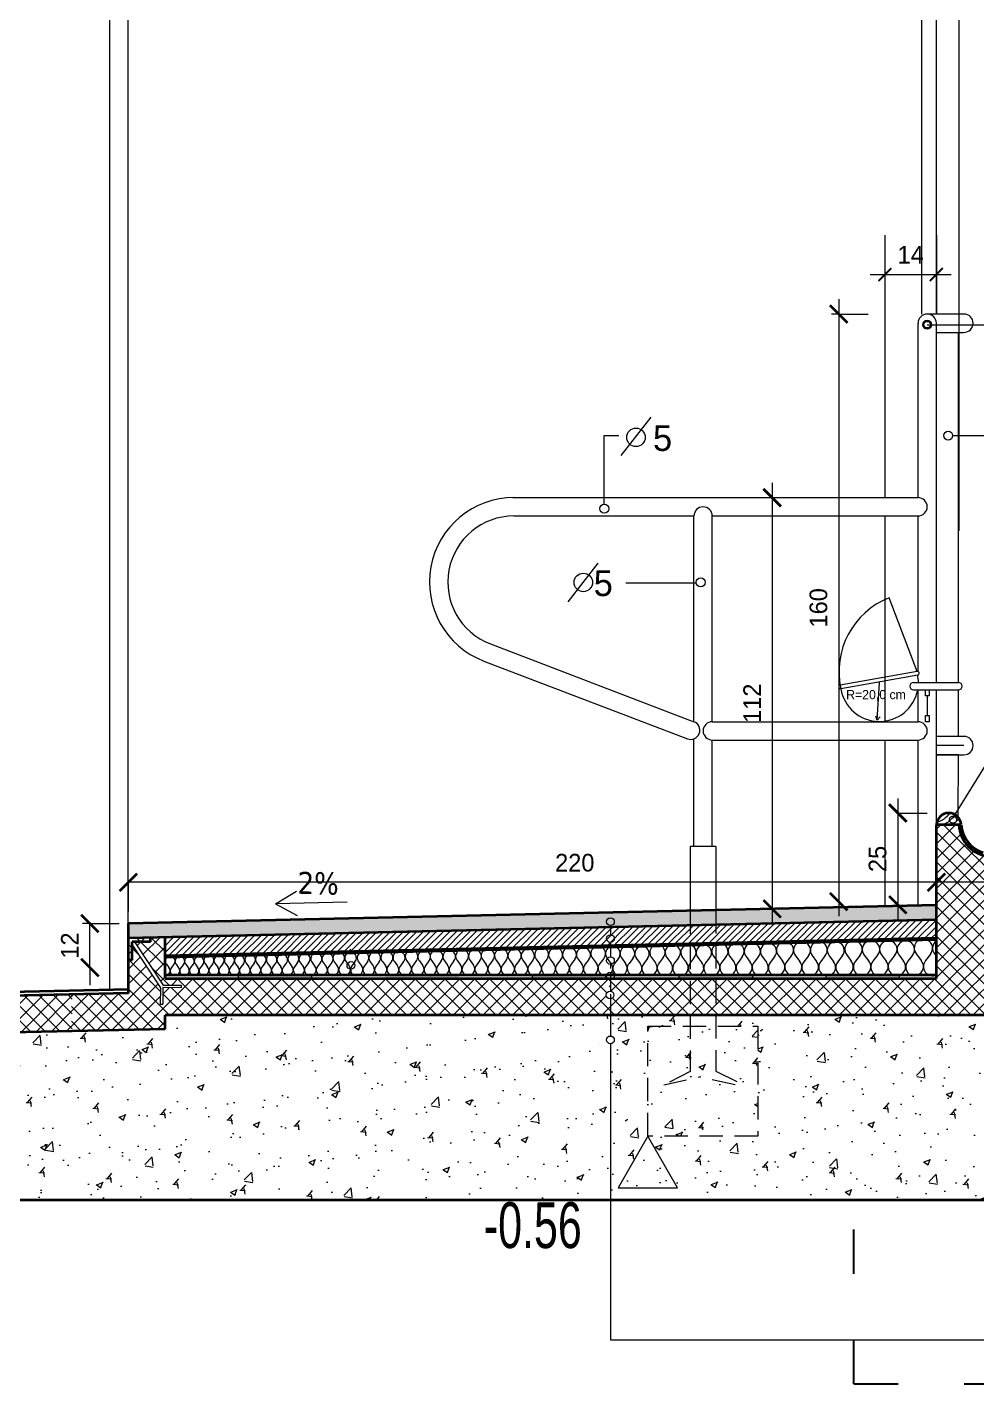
# Model space of a CAD drawing. Header units: millimetres. Extents: x 73 to 57768, y -40361 to 10065.
# Drawn here: x 55089.8 to 55348.4, y -11889.7 to -11520.3 of the extents above; entities that cross this region are included whole.
import ezdxf

# ---------------------------------------------------------------- set-up
doc = ezdxf.new("R2010")
doc.units = ezdxf.units.MM
doc.linetypes.add('ACAD_ISO03W100', pattern=[30, 12, -18])
doc.linetypes.add('DASHED2', pattern=[9.525, 6.35, -3.175])
for name, color, linetype, lineweight in [('cijevi', 151, 'ACAD_ISO03W100', 30), ('hec', 253, 'Continuous', 5), ('kote', 124, 'Continuous', 5), ('nenosiv', 76, 'Continuous', 18), ('shrafura', 2, 'Continuous', 5), ('srafure', 8, 'Continuous', 9), ('ulica', 71, 'Continuous', 13)]:
    doc.layers.add(name, color=color, linetype=linetype, lineweight=lineweight)
doc.layers.add('pogled', color=7, linetype='Continuous', lineweight=5, true_color=0x8db1c3)
doc.layers.add('presjek', color=7, linetype='Continuous', lineweight=40, true_color=0xe37da2)
doc.styles.add('1na50', font='', dxfattribs={"height": 15})
doc.styles.get('1na50').set_extended_font_data('SwitzerlandCondLight BH')
doc.dimstyles.new('arhkote 1-20', dxfattribs={"dimtxt": 4.8, "dimasz": 3.5, "dimexe": 5, "dimexo": 15, "dimgap": 3, "dimtad": 1, "dimdec": 1, "dimtxsty": 'Standard', "dimblk": 'ARCHTICK', "dimcen": 2.5, "dimdle": 4, "dimse1": 1, "dimse2": 1, "dimclrd": 256, "dimclre": 256, "dimclrt": 7, "dimadec": 0, "dimazin": 0, "dimtfac": 1, "dimtdec": 1, "dimtix": 1, "dimtmove": 2, "dimatfit": 0, "dimldrblk": 'ARCHTICK', "dimfxl": 1, "dimlwd": -1, "dimarcsym": 0})
pattern_1 = [(50, (-95723.992, -25818.361), (18.2184669, -1.5939086), [1.905, -20.955]), (355, (-95723.992, -25818.361), (-3.5242826, 19.1056643), [1.524, -16.764]), (100.451, (-95722.474, -25818.494), (14.6942502, 17.5116688), [1.619, -17.809]), (46.1842, (-95723.992, -25813.28), (27.107904, -4.2042328), [2.8575, -31.4325]), (96.6356, (-95721.733, -25813.631), (23.7404234, 24.7425556), [2.4285, -26.7135]), (351.184, (-95723.992, -25813.28), (23.7404606, 24.742512), [2.286, -25.146]), (21, (-95721.452, -25814.551), (15.161488, -10.2265519), [1.905, -20.955]), (326, (-95721.452, -25814.551), (6.1802028, 18.4187966), [1.524, -16.764]), (71.4514, (-95720.188, -25815.403), (21.341649, 8.1922858), [1.619, -17.809]), (37.5, (-95723.992, -25818.361), (0.30886033, 8.4555039), [0, -16.5608, 0, -17.018, 0, -16.8275]), (7.5, (-95723.992, -25818.361), (6.68196625, 10.0180575), [0, -9.7028, 0, -16.1798, 0, -6.4135]), (327.5, (-95729.656, -25818.361), (13.55905952, -0.5728744), [0, -6.35, 0, -19.812, 0, -26.289]), (317.5, (-95732.196, -25818.361), (14.8129181, 2.5426491), [0, -8.255, 0, -13.1572, 0, -18.669])]
pattern_2 = [(45, (-95723.992, -25818.361), (-2.020557627, 2.020557627), []), (135, (-95723.992, -25818.361), (-2.020557627, -2.020557627), [])]
pattern_3 = [(37.5, (-22212.972, 15767.81146), (-0.032000626, 0.978826475), [0, -0.77216, 0, -0.8636, 0, -0.8255]), (7.5, (-22212.972, 15767.8115), (0.899046566, 1.433650201), [0, -0.41656, 0, -0.69596, 0, -0.2667]), (327.5, (-22213.5968, 15767.8115), (1.5819847405, 0.002874369), [0, -0.254, 0, -0.9144, 0, -1.1938]), (317.5, (-22213.5968, 15767.8115), (1.527112905, 0.445858647), [0, -0.127, 0, -0.59944, 0, -0.6858])]

# ---------------------------------------------------------------- blocks, each defined once
blk = doc.blocks.new('_ArchTick')
at = {"layer": 'kote', "color": 0, "const_width": 0.15}
blk.add_lwpolyline([(-0.5, -0.5), (0.5, 0.5)], dxfattribs=at)
blk = doc.blocks.new('*D1124')
at = {"layer": 'Defpoints', "color": 0}
for p in [(55323.37, -11576.95), (55337.37, -11576.95), (55337.37, -11587.69)]:
    blk.add_point(p, dxfattribs=at)
at = {"layer": 'kote'}
blk.add_line((55319.37, -11587.69), (55341.37, -11587.69), dxfattribs=at)
at = {"layer": 'kote', "xscale": 3.5, "yscale": 3.5, "zscale": 3.5, "rotation": 180}
blk.add_blockref('_ArchTick', (55323.37, -11587.69), dxfattribs=at)
at = {"layer": 'kote', "xscale": 3.5, "yscale": 3.5, "zscale": 3.5}
blk.add_blockref('_ArchTick', (55337.37, -11587.69), dxfattribs=at)
at = {"layer": 'kote', "color": 7, "insert": (55330.37, -11582.29), "char_height": 4.8, "attachment_point": 5}
blk.add_mtext('14', dxfattribs=at)

msp = doc.modelspace()

# ---------------------------------------------------------------- hatches: boundary and pattern name
at = {"layer": 'pogled'}
msp.add_hatch(color=256, dxfattribs=at).paths.add_polyline_path([(55167.369, -11778.393), (55164.067, -11778.393, -0.0853209), (55163.552, -11778.393), (55158.077, -11778.393, -0.0899729), (55157.56, -11778.393), (55152.233, -11778.393, -0.0899729), (55151.716, -11778.393), (55147.369, -11778.393), (55147.369, -11779.393), (55167.369, -11779.393)])
h = msp.add_hatch(color=256, dxfattribs=at)
h.paths.add_polyline_path([(55207.369, -11778.393), (55203.292, -11778.393, -0.0899729), (55202.676, -11778.393), (55196.488, -11778.393, -0.0899729), (55195.873, -11778.393), (55189.714, -11778.393, -0.094619), (55189.098, -11778.393), (55187.369, -11778.393), (55187.369, -11779.393), (55207.369, -11779.393)])
h.paths.add_polyline_path([(55247.369, -11778.413, -0.0511877), (55246.962, -11778.393), (55239.665, -11778.393, -0.080649), (55239.056, -11778.393), (55232.071, -11778.393, -0.080649), (55231.462, -11778.393), (55227.369, -11778.393), (55227.369, -11779.393), (55247.369, -11779.393)])
h = msp.add_hatch(color=256, dxfattribs=at)
h.paths.add_polyline_path([(55287.369, -11778.393), (55280.906, -11778.393, -0.0663228), (55280.325, -11778.393), (55272.233, -11778.393, -0.0711734), (55271.639, -11778.393), (55267.369, -11778.393), (55267.369, -11779.393), (55287.369, -11779.393)])
h.paths.add_polyline_path([(55327.369, -11778.393), (55326.892, -11778.393, -0.0582682), (55326.339, -11778.393), (55317.416, -11778.393, -0.0582682), (55316.863, -11778.393), (55307.917, -11778.393, -0.0595791), (55307.369, -11778.395), (55307.369, -11779.393), (55327.369, -11779.393)])
at = {"layer": 'shrafura', "ltscale": 5}
h = msp.add_hatch(dxfattribs=at)
h.set_pattern_fill('ANSI37', color=256, scale=0.9, style=0)
h.set_pattern_definition(pattern_2)
h.paths.add_polyline_path([(55442.072, -11724.393), (55401.643, -11724.393), (55400.681, -11725.355), (55400.681, -11724.393), (55397.722, -11724.393, -0.1756306), (55374.207, -11743.581, -0.138355), (55350.07, -11745.073, -0.3056584), (55344.098, -11737.48), (55337.369, -11737.48), (55337.369, -11779.393), (55277.369, -11779.393), (55277.369, -11789.393), (55446.84, -11789.393)])
at = {"layer": 'shrafura', "linetype": 'ACAD_ISO03W100', "ltscale": 5}
h = msp.add_hatch(dxfattribs=at)
h.set_pattern_fill('AR-SAND', color=256, scale=0.02, style=0)
h.set_pattern_definition(pattern_3)
h.paths.add_polyline_path([(55270.369, -11760.908), (55196.911, -11762.568), (55196.911, -11766.587), (55270.369, -11764.917)])
h = msp.add_hatch(dxfattribs=at)
h.set_pattern_fill('AR-SAND', color=256, scale=0.02, style=0)
h.set_pattern_definition(pattern_3)
h.paths.add_polyline_path([(55337.369, -11763.394), (55337.369, -11759.393), (55292.664, -11760.404), (55292.664, -11764.41)])
h.paths.add_polyline_path([(55292.664, -11764.41), (55292.664, -11760.404), (55277.369, -11760.749), (55277.369, -11764.758)])
h.paths.add_polyline_path([(55270.369, -11760.908), (55270.369, -11764.917), (55277.369, -11764.758), (55277.369, -11760.749)])
h = msp.add_hatch(dxfattribs=at)
h.set_pattern_fill('AR-SAND', color=256, scale=0.02, style=0)
h.set_pattern_definition(pattern_3)
h.paths.add_polyline_path([(55196.911, -11762.568), (55117.398, -11764.365), (55117.398, -11768.394), (55196.911, -11766.587)])
h = msp.add_hatch(dxfattribs=at)
h.set_pattern_fill('ANSI31', color=256, scale=0.4, style=0)
h.set_pattern_definition([(45, (-22212.972, 15767.8115), (-0.898025612, 0.898025612), [])])
h.paths.add_polyline_path([(55127.369, -11768.168), (55127.369, -11773.169), (55270.369, -11769.918), (55270.369, -11764.917)])
h.paths.add_polyline_path([(55270.369, -11769.918), (55277.369, -11769.759), (55277.369, -11764.758), (55270.369, -11764.917)])
h.paths.add_polyline_path([(55277.369, -11764.758), (55277.369, -11769.759), (55337.369, -11768.395), (55337.369, -11763.394)])
at = {"layer": 'shrafura', "ltscale": 5}
h = msp.add_hatch(dxfattribs=at)
h.set_pattern_fill('ANSI37', color=256, scale=0.9, style=0)
h.set_pattern_definition(pattern_2)
h.paths.add_polyline_path([(55248.635, -11784.904, -0.4435499), (55247.48, -11783.858, -0.4435499), (55248.635, -11782.812), (55248.635, -11779.723, -0.2067182), (55247.87, -11779.393), (55127.369, -11779.393), (55127.369, -11768.168), (55117.398, -11768.394), (55117.398, -11774.395), (55118.398, -11774.395), (55118.398, -11769.395), (55119.042, -11769.395), (55126.831, -11781.171), (55131.792, -11781.189), (55131.79, -11781.875), (55126.779, -11781.857), (55126.763, -11786.316), (55126.076, -11786.313), (55126.092, -11781.866), (55118.398, -11770.235), (55118.398, -11774.395), (55117.398, -11774.395), (55117.398, -11783.395), (55101.969, -11783.727), (55101.874, -11793.731), (55127.398, -11793.182), (55127.398, -11789.393), (55248.635, -11789.393)])
h.paths.add_polyline_path([(55270.369, -11779.393), (55249.4, -11779.393, -0.2067182), (55248.635, -11779.723), (55248.635, -11782.812, -0.3854734), (55249.581, -11783.858, -0.3854734), (55248.635, -11784.904), (55248.635, -11789.393), (55270.369, -11789.393)])
h.paths.add_polyline_path([(55277.369, -11779.393), (55270.369, -11779.393), (55270.369, -11789.393), (55277.369, -11789.393)])
at = {"layer": 'shrafura', "linetype": 'ACAD_ISO03W100', "ltscale": 5}
h = msp.add_hatch(dxfattribs=at)
h.set_pattern_fill('ANSI37', color=256, scale=0.9, style=0)
h.set_pattern_definition([(45, (-22212.972, 15767.8115), (-2.02055763, 2.02055763), []), (135, (-22212.972, 15767.8115), (-2.02055763, -2.02055763), [])])
h.paths.add_polyline_path([(55102.121, -11783.723), (55057.398, -11784.685), (55057.398, -11786.685), (55054.398, -11786.685), (55054.398, -11791.943, -0.3937449), (55040.453, -11806.906), (55039.91, -11806.943), (55064.398, -11806.943), (55064.398, -11794.536), (55102.121, -11793.726)])
at = {"layer": 'shrafura', "ltscale": 5}
h = msp.add_hatch(dxfattribs=at)
h.set_pattern_fill('AR-CONC', color=256, scale=0.1, style=0)
h.set_pattern_definition(pattern_1)
h.paths.add_polyline_path([(54914.237, -11803.416, -0.4148697), (54913.184, -11802.366, -0.4142136), (54914.234, -11801.315), (54914.234, -11794.197), (54892.336, -11793.726), (54892.336, -11801.273), (54905.381, -11839.737), (54925.071, -11839.737), (54914.288, -11826.123)])
h.paths.add_polyline_path([(55080.185, -11803.416, -0.4135578), (55079.136, -11802.366, -0.4142136), (55080.187, -11801.315), (55080.187, -11794.197), (55064.398, -11794.536), (55064.398, -11806.943), (55034.398, -11806.943), (55034.398, -11794.589), (54997.211, -11794.079), (54960.023, -11794.589), (54960.023, -11806.943), (54930.023, -11806.943), (54930.023, -11794.536), (54914.234, -11794.197), (54914.234, -11801.315, -0.4142136), (54915.285, -11802.366, -0.4135578), (54914.237, -11803.416), (54914.288, -11826.123), (54925.071, -11839.737), (55030.451, -11839.737), (55067.67, -11839.737), (55080.134, -11826.123)])
h.paths.add_polyline_path([(55248.635, -11810.853), (55248.635, -11797.13, -0.4142136), (55247.584, -11796.079, -0.4142136), (55248.635, -11795.029), (55248.635, -11789.393), (55127.398, -11789.393), (55127.398, -11793.182), (55080.187, -11794.197), (55080.187, -11801.315, -0.4142136), (55081.238, -11802.366, -0.4148697), (55080.185, -11803.416), (55080.134, -11826.123), (55067.67, -11839.737), (55248.635, -11839.737)])
h = msp.add_hatch(dxfattribs=at)
h.set_pattern_fill('AR-CONC', color=256, scale=0.1, style=0)
h.set_pattern_definition(pattern_1)
h.paths.add_polyline_path([(55375.136, -11789.393), (55277.369, -11789.393), (55277.369, -11792.329), (55288.793, -11792.329), (55288.793, -11822.329), (55258.793, -11822.329), (55258.793, -11792.329), (55270.369, -11792.329), (55270.369, -11789.393), (55248.635, -11789.393), (55248.635, -11795.029, -0.4142136), (55249.685, -11796.079, -0.4142136), (55248.635, -11797.13), (55248.635, -11810.853), (55248.635, -11839.737), (55374.874, -11839.737)])
at = {"layer": 'shrafura', "linetype": 'ACAD_ISO03W100', "ltscale": 5}
h = msp.add_hatch(dxfattribs=at)
h.set_pattern_fill('AR-CONC', color=256, scale=0.1, style=0)
h.set_pattern_definition([(50, (-22212.972, 15767.811), (18.218467, -1.5939086), [1.905, -20.955]), (355, (-22212.972, 15767.811), (-3.5242826, 19.1056643), [1.524, -16.764]), (100.451, (-22211.454, 15767.679), (14.69425, 17.5116688), [1.619, -17.809]), (46.1842, (-22212.972, 15772.891), (27.107904, -4.204233), [2.8575, -31.4325]), (96.6356, (-22210.713, 15772.54), (23.7404234, 24.742556), [2.4285, -26.7135]), (351.184, (-22212.972, 15772.891), (23.740461, 24.742512), [2.286, -25.146]), (21, (-22210.432, 15771.621), (15.161488, -10.2265519), [1.905, -20.955]), (326, (-22210.432, 15771.621), (6.180203, 18.4187966), [1.524, -16.764]), (71.4514, (-22209.169, 15770.77), (21.341649, 8.1922858), [1.619, -17.809]), (37.5, (-22212.972, 15767.8115), (0.3088603, 8.4555039), [0, -16.5608, 0, -17.018, 0, -16.8275]), (7.5, (-22212.972, 15767.8115), (6.6819663, 10.0180575), [0, -9.7028, 0, -16.1798, 0, -6.4135]), (327.5, (-22218.636, 15767.8115), (13.5590595, -0.5728744), [0, -6.35, 0, -19.812, 0, -26.289]), (317.5, (-22221.176, 15767.811), (14.8129181, 2.5426491), [0, -8.255, 0, -13.1572, 0, -18.669])])
h.paths.add_polyline_path([(55258.793, -11792.329), (55258.793, -11822.329), (55288.793, -11822.329), (55288.793, -11792.329)])

# ---------------------------------------------------------------- linework, layer by layer
at = {"layer": 'cijevi'}
for p, q in [((55314.923, -11889.737), (55314.923, -11839.737)), ((55344.923, -11839.737), (55314.923, -11839.737)), ((55314.923, -11889.737), (55394.923, -11889.737))]:
    msp.add_line(p, q, dxfattribs=at)
at = {"layer": 'hec'}
msp.add_lwpolyline([(55258.794, -11822.327), (55250.704, -11836.341), (55266.885, -11836.341)], close=True, dxfattribs=at)
at = {"layer": 'kote'}
for p, q in [((55310.777, -11594.438), (55310.777, -11762.438)), ((55310.777, -11598.438), (55308.777, -11598.438)), ((55310.777, -11598.438), (55318.777, -11598.438)), ((55251.543, -11636.968), (55259.705, -11626.481)), ((55292.664, -11644.436), (55292.664, -11764.404)), ((55237.168, -11676.771), (55245.33, -11666.283)), ((55326.878, -11730.311), (55326.878, -11763.311)), ((55326.878, -11734.311), (55334.878, -11734.311)), ((55547.722, -11753.164), (55117.369, -11753.164)), ((55117.369, -11753.164), (55117.369, -11761.164)), ((55106.892, -11764.393), (55104.892, -11764.393)), ((55106.892, -11764.393), (55114.892, -11764.393)), ((55106.892, -11776.393), (55106.892, -11764.393)), ((55106.892, -11776.393), (55106.892, -11781.193))]:
    msp.add_line(p, q, dxfattribs=at)
for centre in [(55255.578, -11632.015), (55241.249, -11671.527)]:
    msp.add_circle(centre, 2.52, dxfattribs=at)
at = {"layer": 'nenosiv'}
for p, q in [((55117.369, -11779.393), (55117.369, -11768.391)), ((55127.369, -11778.561), (55337.369, -11778.561))]:
    msp.add_line(p, q, dxfattribs=at)
at = {"layer": 'pogled'}
for p, q in [((55343.611, -11657.442), (55343.611, -11237.639)), ((55117.318, -11782.397), (55117.318, -11456.967)), ((55112.318, -11782.504), (55112.318, -11461.967)), ((55337.369, -11564.941), (55337.369, -11564.832)), ((55337.369, -11564.941), (55337.369, -11564.832)), ((55323.369, -11576.946), (55323.369, -11648.436)), ((55337.369, -11598.437), (55337.369, -11576.946)), ((55337.369, -11598.437), (55337.369, -11576.946)), ((55337.369, -11576.946), (55337.369, -11598.437)), ((55344.869, -11598.44), (55334.869, -11598.436)), ((55332.369, -11648.436), (55332.369, -11600.936)), ((55334.839, -11601.345), (55359.345, -11601.345)), ((55337.369, -11698.757), (55337.369, -11600.936)), ((55337.369, -11603.44), (55344.869, -11603.44)), ((55343.369, -11698.757), (55343.369, -11603.44)), ((55246.968, -11631.532), (55250.873, -11631.532)), ((55246.968, -11650.203), (55246.968, -11631.532)), ((55341.801, -11631.532), (55354.643, -11631.532)), ((55222.099, -11648.436), (55332.369, -11648.436)), ((55222.369, -11653.436), (55271.369, -11653.436)), ((55271.369, -11709.436), (55271.369, -11653.436)), ((55276.369, -11709.436), (55276.369, -11653.436)), ((55276.369, -11653.436), (55332.369, -11653.436)), ((55323.369, -11653.436), (55323.369, -11709.436)), ((55332.369, -11695.774), (55332.369, -11653.436)), ((55252.815, -11671.623), (55271.968, -11671.623)), ((55332.105, -11695.75), (55324.518, -11675.723)), ((55215.942, -11688.25), (55271.369, -11709.436)), ((55214.157, -11692.92), (55269.583, -11714.107)), ((55332.105, -11695.75), (55311.188, -11699.471)), ((55332.28, -11696.734), (55311.363, -11700.456)), ((55321.294, -11709.027), (55321.851, -11698.757)), ((55331.132, -11698.757), (55343.375, -11698.757)), ((55331.132, -11700.757), (55343.375, -11700.757)), ((55332.369, -11709.436), (55332.369, -11700.757)), ((55334.397, -11702.398), (55334.397, -11700.757)), ((55334.397, -11700.757), (55335.408, -11700.757)), ((55335.408, -11702.398), (55334.397, -11702.398)), ((55334.902, -11702.398), (55334.902, -11707.795)), ((55335.408, -11700.757), (55335.408, -11702.398)), ((55337.369, -11723.436), (55337.369, -11700.757)), ((55343.369, -11713.436), (55343.369, -11700.757)), ((55276.369, -11709.436), (55332.369, -11709.436)), ((55321.294, -11709.027), (55320.919, -11707.957)), ((55322.044, -11708.09), (55321.294, -11709.027)), ((55334.397, -11709.436), (55334.397, -11707.795)), ((55334.397, -11707.795), (55335.408, -11707.795)), ((55335.408, -11709.436), (55334.397, -11709.436)), ((55335.408, -11707.795), (55335.408, -11709.436)), ((55344.869, -11713.436), (55337.369, -11713.436)), ((55271.369, -11743.436), (55271.369, -11714.107)), ((55276.369, -11714.436), (55332.369, -11714.436)), ((55276.369, -11743.436), (55276.369, -11714.436)), ((55323.369, -11714.436), (55323.369, -11759.709)), ((55332.369, -11759.506), (55332.369, -11714.436)), ((55332.369, -11743.436), (55332.369, -11714.436)), ((55344.869, -11715.936), (55337.369, -11715.936)), ((55343.369, -11718.436), (55337.369, -11718.436)), ((55337.369, -11718.436), (55344.869, -11718.436)), ((55343.324, -11735.524), (55343.369, -11718.436)), ((55337.369, -11737.48), (55337.369, -11723.436)), ((55270.369, -11743.436), (55270.369, -11760.908)), ((55277.369, -11743.436), (55270.369, -11743.436)), ((55277.369, -11743.436), (55277.369, -11760.749)), ((55157.418, -11759.031), (55163.154, -11755.546)), ((55176.918, -11758.596), (55157.418, -11759.031)), ((55157.418, -11759.031), (55163.304, -11762.256)), ((55337.288, -11760.054), (55337.288, -11760.054)), ((55248.47, -11764.948), (55248.47, -11764.948)), ((55248.635, -11764.949), (55248.635, -11767.448)), ((55117.369, -11768.678), (55117.398, -11768.723)), ((55118.398, -11770.235), (55126.092, -11781.866)), ((55119.042, -11769.395), (55126.831, -11781.171)), ((55177.141, -11772.205), (55177.968, -11771.378)), ((55248.635, -11769.55), (55248.635, -11773.437)), ((55248.635, -11775.538), (55248.635, -11776.649)), ((55147.369, -11779.393), (55147.369, -11778.393)), ((55167.369, -11779.393), (55167.369, -11778.393)), ((55177.968, -11776.854), (55177.968, -11777.964)), ((55227.369, -11779.393), (55227.369, -11778.393)), ((55227.369, -11779.393), (55227.369, -11778.393)), ((55247.369, -11779.393), (55247.369, -11778.393)), ((55247.369, -11779.393), (55247.369, -11778.393)), ((55248.635, -11778.751), (55248.635, -11782.812)), ((55267.369, -11779.393), (55267.369, -11778.393)), ((55287.369, -11779.393), (55287.369, -11778.393)), ((55307.369, -11779.393), (55307.369, -11778.393)), ((55327.369, -11779.393), (55327.369, -11778.393)), ((55126.092, -11781.866), (55126.076, -11786.313)), ((55126.779, -11781.857), (55126.763, -11786.316)), ((55131.79, -11781.875), (55126.779, -11781.857)), ((55126.802, -11781.171), (55131.792, -11781.189)), ((55131.792, -11781.189), (55131.79, -11781.875)), ((55248.313, -11781.61), (55248.635, -11781.288)), ((55248.635, -11783.661), (55248.635, -11795.029)), ((55126.076, -11786.313), (55126.763, -11786.316)), ((55165.282, -11789.575), (55165.282, -11789.575)), ((55248.611, -11792.916), (55248.611, -11792.916)), ((55245.649, -11797.316), (55245.649, -11797.316)), ((55248.635, -11797.13), (55248.635, -11810.853))]:
    msp.add_line(p, q, dxfattribs=at)
at = {"layer": 'pogled', "linetype": 'DASHED2'}
for p, q in [((55270.369, -11760.908), (55270.369, -11804.73)), ((55277.369, -11760.749), (55277.369, -11804.572)), ((55270.369, -11804.73), (55263.182, -11808.295)), ((55263.182, -11808.295), (55272.869, -11806.157)), ((55282.556, -11808.295), (55272.869, -11806.157)), ((55277.369, -11804.572), (55284.556, -11808.137))]:
    msp.add_line(p, q, dxfattribs=at)
at = {"layer": 'pogled', "ltscale": 5}
for points in [[(55333.369, -11598.437), (55333.369, -11411.403)], [(55337.369, -11598.437), (55337.369, -11411.403)]]:
    msp.add_lwpolyline(points, dxfattribs=at)
at = {"layer": 'pogled', "linetype": 'DASHED2'}
msp.add_lwpolyline([(55288.793, -11822.329), (55258.793, -11822.329), (55258.793, -11792.329), (55288.793, -11792.329)], close=True, dxfattribs=at)
at = {"layer": 'pogled'}
for centre, radius in [((55334.839, -11601.345), 1.2), ((55334.839, -11601.345), 0.9), ((55340.582, -11631.532), 1.218), ((55246.968, -11651.422), 1.218), ((55273.18, -11671.498), 1.218), ((55248.635, -11763.898), 1.051), ((55248.635, -11768.499), 1.051), ((55177.968, -11775.803), 1.051), ((55248.635, -11774.487), 1.051), ((55248.635, -11778.673), 1.051), ((55248.531, -11783.858), 1.051), ((55248.635, -11796.079), 1.051)]:
    msp.add_circle(centre, radius, dxfattribs=at)
for centre, radius, start, end in [((55334.869, -11600.936), 2.5, 0, 180), ((55344.869, -11600.94), 2.5, 270, 90), ((55222.369, -11671.436), 23, 90, 249.08107), ((55273.869, -11653.436), 2.5, 0, 180), ((55332.369, -11650.936), 2.5, 270, 90), ((55222.369, -11671.436), 18, 90, 249.08107), ((55332.37, -11695.75), 21.511, 111.40865, 192.62852), ((55331.132, -11699.757), 1, 90, 270), ((55332.193, -11696.242), 0.5, 280.08746, 100.08746), ((55321.851, -11698.757), 10.624, 0, 10.97532), ((55343.375, -11699.757), 1, 270, 90), ((55311.276, -11699.963), 0.5, 100.08746, 280.08746), ((55321.851, -11698.757), 10.624, 189.19959, 349.14921), ((55270.476, -11711.771), 2.5, 249.08107, 69.08107), ((55276.369, -11711.936), 2.5, 90, 270), ((55332.369, -11711.936), 2.5, 270, 90), ((55344.869, -11715.936), 2.5, 270, 90)]:
    msp.add_arc(centre, radius, start, end, dxfattribs=at)
at = {"layer": 'pogled', "ltscale": 0.004}
for points, knots in [([(55337.896, -11736.621), (55337.896, -11736.606), (55339.204, -11736.354), (55340.277, -11735.048), (55341.118, -11734.44), (55341.251, -11734.351)], [2.4894056, 2.4894056, 2.4894056, 2.4894056, 4.086724, 6.6908315, 7.1711765, 7.1711765, 7.1711765, 7.1711765]), ([(55338.631, -11737.35), (55339.159, -11737.335), (55340.467, -11737.082), (55341.539, -11735.777), (55342.38, -11735.169), (55342.514, -11735.08)], [2.4894056, 2.4894056, 2.4894056, 2.4894056, 4.086724, 6.6908315, 7.1711765, 7.1711765, 7.1711765, 7.1711765]), ([(55341.539, -11737.48), (55341.577, -11737.462), (55342.315, -11737.106), (55342.919, -11736.396), (55343.57, -11735.86)], [3.9537249, 3.9537249, 3.9537249, 3.9537249, 4.086724, 6.5644781, 6.5644781, 6.5644781, 6.5644781])]:
    msp.add_open_spline(points, degree=3, knots=knots, dxfattribs=at)
for points in [[(55343.329, -11733.288), (55343.35, -11733.28), (55343.37, -11733.271), (55343.39, -11733.262)], [(55340.523, -11737.743), (55340.525, -11737.743), (55340.526, -11737.742), (55340.527, -11737.742)]]:
    msp.add_open_spline(points, degree=3, dxfattribs=at)
at = {"layer": 'presjek'}
for p, q in [((55337.369, -11779.393), (55337.369, -11737.48)), ((55344.098, -11737.48), (55337.369, -11737.48)), ((55337.369, -11759.393), (55117.398, -11764.365)), ((55337.494, -11763.391), (55117.369, -11768.395)), ((55117.398, -11783.395), (55117.398, -11764.365)), ((55123.398, -11769.395), (55123.398, -11768.395)), ((55127.369, -11779.393), (55127.369, -11768.082)), ((55337.369, -11768.395), (55127.369, -11773.169)), ((55337.532, -11768.854), (55127.369, -11773.632)), ((55123.398, -11769.395), (55118.398, -11769.395)), ((55118.398, -11774.395), (55118.398, -11769.395)), ((55118.398, -11774.395), (55117.398, -11774.395)), ((55127.369, -11778.393), (55337.369, -11778.393)), ((55127.369, -11779.393), (55337.369, -11779.393)), ((55117.398, -11782.395), (55057.398, -11783.685)), ((55117.398, -11783.395), (55057.398, -11784.685)), ((55752.692, -11789.393), (55127.398, -11789.393)), ((55127.398, -11793.182), (55127.398, -11789.393)), ((55127.398, -11793.182), (55064.398, -11794.536))]:
    msp.add_line(p, q, dxfattribs=at)
msp.add_lwpolyline([(56018.611, -11839.737), (54103.476, -11839.737)], dxfattribs=at)
for centre, radius, start, end in [((55340.733, -11737.681), 3.371, 3.43466, 176.56534), ((55352.459, -11737.141), 8.979, 182.16285, 268.38286), ((55352.715, -11736.848), 8.64, 184.19058, 252.17543)]:
    msp.add_arc(centre, radius, start, end, dxfattribs=at)
at = {"layer": 'shrafura', "ltscale": 5}
msp.add_lwpolyline([(55248.635, -11810.853), (55248.635, -11877.711), (55631.046, -11877.711)], dxfattribs=at)
at = {"layer": 'srafure', "color": 132}
for p, q in [((55312.982, -11772.951), (55314.195, -11774.616)), ((55316.595, -11772.983), (55315.353, -11774.626)), ((55317.741, -11772.993), (55318.953, -11774.658)), ((55321.353, -11773.025), (55320.111, -11774.668)), ((55322.459, -11772.951), (55323.671, -11774.616)), ((55326.071, -11772.983), (55324.829, -11774.626)), ((55327.217, -11772.993), (55328.43, -11774.658)), ((55330.83, -11773.025), (55329.587, -11774.668)), ((55331.953, -11772.76), (55333.24, -11774.495)), ((55335.74, -11772.76), (55334.453, -11774.495)), ((55336.932, -11772.76), (55337.369, -11773.349)), ((55127.78, -11775.478), (55128.449, -11776.398)), ((55129.774, -11775.496), (55129.088, -11776.403)), ((55130.406, -11775.502), (55131.076, -11776.421)), ((55132.4, -11775.519), (55131.715, -11776.427)), ((55133.01, -11775.478), (55133.68, -11776.398)), ((55135.004, -11775.496), (55134.319, -11776.403)), ((55135.637, -11775.502), (55136.306, -11776.421)), ((55137.631, -11775.519), (55136.945, -11776.427)), ((55138.256, -11775.324), (55138.959, -11776.289)), ((55140.35, -11775.343), (55139.63, -11776.295)), ((55141.014, -11775.349), (55141.717, -11776.314)), ((55143.108, -11775.367), (55142.388, -11776.32)), ((55143.84, -11775.324), (55144.543, -11776.289)), ((55145.934, -11775.343), (55145.214, -11776.295)), ((55146.597, -11775.349), (55147.3, -11776.314)), ((55148.691, -11775.367), (55147.972, -11776.32)), ((55149.445, -11775.16), (55150.183, -11776.173)), ((55151.644, -11775.18), (55150.888, -11776.18)), ((55152.341, -11775.186), (55153.079, -11776.199)), ((55154.539, -11775.205), (55153.783, -11776.205)), ((55155.288, -11775.16), (55156.027, -11776.173)), ((55157.487, -11775.18), (55156.731, -11776.18)), ((55158.184, -11775.186), (55158.922, -11776.199)), ((55160.383, -11775.205), (55159.627, -11776.205)), ((55161.153, -11774.988), (55161.928, -11776.052)), ((55163.462, -11775.008), (55162.668, -11776.058)), ((55164.194, -11775.014), (55164.969, -11776.079)), ((55166.502, -11775.035), (55165.709, -11776.085)), ((55167.387, -11774.988), (55168.162, -11776.052)), ((55169.695, -11775.008), (55168.901, -11776.058)), ((55170.427, -11775.014), (55171.202, -11776.079)), ((55172.736, -11775.035), (55171.942, -11776.085)), ((55173.453, -11774.805), (55174.266, -11775.922)), ((55175.877, -11774.826), (55175.043, -11775.929)), ((55176.645, -11774.833), (55177.459, -11775.95)), ((55179.069, -11774.854), (55178.236, -11775.957)), ((55180.042, -11774.805), (55180.856, -11775.922)), ((55182.466, -11774.826), (55181.633, -11775.929)), ((55183.235, -11774.833), (55184.048, -11775.95)), ((55185.659, -11774.854), (55184.825, -11775.957)), ((55186.538, -11774.708), (55187.374, -11775.857)), ((55189.03, -11774.73), (55188.173, -11775.864)), ((55189.821, -11774.737), (55190.657, -11775.886)), ((55192.313, -11774.759), (55191.456, -11775.893)), ((55193.169, -11774.512), (55194.047, -11775.719)), ((55195.786, -11774.535), (55194.886, -11775.726)), ((55196.616, -11774.543), (55197.494, -11775.749)), ((55199.233, -11774.566), (55198.333, -11775.757)), ((55199.972, -11774.512), (55200.851, -11775.719)), ((55202.59, -11774.535), (55201.69, -11775.726)), ((55203.419, -11774.543), (55204.298, -11775.749)), ((55206.037, -11774.566), (55205.137, -11775.757)), ((55206.901, -11774.43), (55207.797, -11775.661)), ((55209.57, -11774.454), (55208.653, -11775.668)), ((55210.417, -11774.461), (55211.313, -11775.692)), ((55213.087, -11774.485), (55212.169, -11775.699)), ((55213.885, -11774.307), (55214.808, -11775.574)), ((55216.633, -11774.331), (55215.688, -11775.582)), ((55217.505, -11774.339), (55218.427, -11775.606)), ((55220.253, -11774.363), (55219.308, -11775.614)), ((55221.153, -11774.307), (55222.075, -11775.574)), ((55223.901, -11774.331), (55222.956, -11775.582)), ((55224.772, -11774.339), (55225.695, -11775.606)), ((55227.521, -11774.363), (55226.576, -11775.614)), ((55228.446, -11774.091), (55229.415, -11775.422)), ((55231.331, -11774.117), (55230.339, -11775.43)), ((55232.246, -11774.125), (55233.215, -11775.455)), ((55235.132, -11774.151), (55234.14, -11775.463)), ((55236.041, -11774.091), (55237.009, -11775.422)), ((55238.926, -11774.117), (55237.934, -11775.43)), ((55239.841, -11774.125), (55240.81, -11775.455)), ((55242.727, -11774.151), (55241.735, -11775.463)), ((55243.776, -11773.865), (55244.794, -11775.262)), ((55246.806, -11773.892), (55245.765, -11775.27)), ((55247.767, -11773.9), (55248.784, -11775.297)), ((55250.797, -11773.927), (55249.755, -11775.306)), ((55251.712, -11773.865), (55252.729, -11775.262)), ((55254.742, -11773.892), (55253.7, -11775.27)), ((55255.703, -11773.9), (55256.72, -11775.297)), ((55258.733, -11773.927), (55257.691, -11775.306)), ((55259.81, -11773.627), (55260.878, -11775.094)), ((55262.992, -11773.655), (55261.898, -11775.103)), ((55264.001, -11773.664), (55265.069, -11775.131)), ((55267.182, -11773.693), (55266.088, -11775.14)), ((55268.275, -11773.627), (55269.343, -11775.094)), ((55271.457, -11773.655), (55270.363, -11775.103)), ((55272.465, -11773.664), (55273.533, -11775.131)), ((55275.647, -11773.693), (55274.553, -11775.14)), ((55276.771, -11773.378), (55277.893, -11774.918)), ((55280.112, -11773.407), (55278.964, -11774.927)), ((55281.171, -11773.417), (55282.293, -11774.956)), ((55284.512, -11773.446), (55283.363, -11774.966)), ((55285.567, -11773.378), (55286.688, -11774.918)), ((55288.907, -11773.407), (55287.759, -11774.927)), ((55289.966, -11773.417), (55291.088, -11774.956)), ((55293.307, -11773.446), (55292.159, -11774.966)), ((55294.391, -11773.116), (55295.568, -11774.732)), ((55297.898, -11773.147), (55296.692, -11774.742)), ((55299.01, -11773.157), (55300.188, -11774.773)), ((55302.518, -11773.188), (55301.312, -11774.783)), ((55303.599, -11773.116), (55304.776, -11774.732)), ((55307.106, -11773.147), (55305.9, -11774.742)), ((55308.218, -11773.157), (55309.396, -11774.773)), ((55311.726, -11773.188), (55310.52, -11774.783))]:
    msp.add_line(p, q, dxfattribs=at)
for centre, radius, start, end in [((55319.561, -11771.46), 2.379, 113.85934, 220.09233), ((55319.561, -11771.46), 2.379, 318.89309, 68.74511), ((55324.279, -11771.418), 2.379, 109.33865, 220.09233), ((55324.279, -11771.418), 2.379, 318.89309, 73.26581), ((55329.037, -11771.46), 2.379, 318.89309, 220.09233), ((55333.846, -11771.138), 2.494, 119.43965, 220.59962), ((55333.846, -11771.138), 2.494, 319.40038, 63.16481), ((55338.825, -11771.138), 2.494, 125.74348, 220.59962), ((55153.448, -11774.253), 1.448, 318.89309, 58.28626), ((55156.396, -11774.228), 1.448, 121.18054, 220.09233), ((55156.396, -11774.228), 1.448, 318.89309, 61.42392), ((55159.292, -11774.253), 1.448, 112.83013, 220.09233), ((55159.292, -11774.253), 1.448, 318.89309, 69.77433), ((55162.317, -11774.008), 1.52, 130.92867, 220.09233), ((55162.317, -11774.008), 1.52, 318.89309, 51.67579), ((55165.357, -11774.035), 1.52, 124.85547, 220.09233), ((55165.357, -11774.035), 1.52, 318.89309, 57.74899), ((55168.55, -11774.008), 1.52, 121.60228, 220.09233), ((55168.55, -11774.008), 1.52, 318.89309, 61.00218), ((55171.59, -11774.035), 1.52, 113.39918, 220.09233), ((55171.59, -11774.035), 1.52, 318.89309, 69.20528), ((55174.674, -11773.777), 1.596, 131.45911, 220.09233), ((55174.674, -11773.777), 1.596, 318.89309, 51.14535), ((55177.866, -11773.805), 1.596, 125.46607, 220.09233), ((55177.866, -11773.805), 1.596, 318.89309, 57.13839), ((55181.263, -11773.777), 1.596, 122.19912, 220.09233), ((55181.263, -11773.777), 1.596, 318.89309, 60.40534), ((55184.456, -11773.805), 1.596, 114.19325, 220.09233), ((55184.456, -11773.805), 1.596, 318.89309, 68.41121), ((55187.793, -11773.651), 1.642, 123.29997, 220.09233), ((55187.793, -11773.651), 1.642, 318.89309, 59.30449), ((55191.076, -11773.68), 1.642, 115.62738, 220.09233), ((55191.076, -11773.68), 1.642, 318.89309, 66.97708), ((55194.487, -11773.402), 1.724, 132.55039, 220.09233), ((55194.487, -11773.402), 1.724, 318.89309, 50.05407), ((55197.934, -11773.433), 1.724, 126.71343, 220.09233), ((55197.934, -11773.433), 1.724, 318.89309, 55.89103), ((55201.291, -11773.402), 1.724, 123.99643, 220.09233), ((55201.291, -11773.402), 1.724, 318.89309, 58.60803), ((55204.738, -11773.433), 1.724, 116.51676, 220.09233), ((55204.738, -11773.433), 1.724, 318.89309, 66.0877), ((55208.246, -11773.298), 1.758, 122.47199, 220.09233), ((55208.246, -11773.298), 1.758, 318.89309, 60.13247), ((55211.762, -11773.329), 1.758, 114.55225, 220.09233), ((55211.762, -11773.329), 1.758, 318.89309, 68.05221), ((55215.27, -11773.141), 1.81, 124.90009, 220.09233), ((55215.27, -11773.141), 1.81, 318.89309, 57.70437), ((55218.889, -11773.173), 1.81, 117.65274, 220.09233), ((55218.889, -11773.173), 1.81, 318.89309, 64.95172), ((55222.537, -11773.141), 1.81, 113.75375, 220.09233), ((55222.537, -11773.141), 1.81, 318.89309, 68.85071), ((55226.157, -11773.173), 1.81, 318.89309, 220.09233), ((55229.9, -11772.868), 1.9, 125.79906, 220.09233), ((55229.9, -11772.868), 1.9, 318.89309, 56.8054), ((55233.7, -11772.901), 1.9, 118.76494, 220.09233), ((55233.7, -11772.901), 1.9, 318.89309, 63.83952), ((55237.494, -11772.868), 1.9, 115.099, 220.09233), ((55237.494, -11772.868), 1.9, 318.89309, 67.50545), ((55241.295, -11772.901), 1.9, 103.30544, 220.09233), ((55241.295, -11772.901), 1.9, 318.89309, 79.29902), ((55245.303, -11772.58), 1.995, 126.58922, 220.09233), ((55245.303, -11772.58), 1.995, 318.89309, 56.01524), ((55249.294, -11772.615), 1.995, 119.72947, 220.09233), ((55249.294, -11772.615), 1.995, 318.89309, 62.87499), ((55253.239, -11772.58), 1.995, 116.25558, 220.09233), ((55253.239, -11772.58), 1.995, 318.89309, 66.34888), ((55257.229, -11772.615), 1.995, 105.41794, 220.09233), ((55257.229, -11772.615), 1.995, 318.89309, 77.18652), ((55261.413, -11772.278), 2.095, 127.39444, 220.09233), ((55261.413, -11772.278), 2.095, 318.89309, 55.21002), ((55265.603, -11772.315), 2.095, 120.70109, 220.09233), ((55265.603, -11772.315), 2.095, 318.89309, 61.90336), ((55269.878, -11772.278), 2.095, 117.15896, 220.09233), ((55269.878, -11772.278), 2.095, 318.89309, 65.4455), ((55274.068, -11772.315), 2.095, 106.92812, 220.09233), ((55274.068, -11772.315), 2.095, 318.89309, 75.67634), ((55278.454, -11771.961), 2.2, 128.02327, 220.09233), ((55278.454, -11771.961), 2.2, 318.89309, 54.58119), ((55282.854, -11772), 2.2, 121.45265, 220.09233), ((55282.854, -11772), 2.2, 318.89309, 61.15181), ((55287.25, -11771.961), 2.2, 118.12365, 220.09233), ((55287.25, -11771.961), 2.2, 318.89309, 64.48081), ((55291.649, -11772), 2.2, 108.44548, 220.09233), ((55291.649, -11772), 2.2, 318.89309, 74.15898), ((55296.158, -11771.628), 2.31, 128.78982, 220.09233), ((55296.158, -11771.628), 2.31, 318.89309, 53.81464), ((55300.777, -11771.669), 2.31, 122.36098, 220.09233), ((55300.777, -11771.669), 2.31, 318.89309, 60.24348), ((55305.366, -11771.628), 2.31, 119.16377, 220.09233), ((55305.366, -11771.628), 2.31, 318.89309, 63.44069), ((55309.985, -11771.669), 2.31, 109.99816, 220.09233), ((55309.985, -11771.669), 2.31, 318.89309, 72.6063), ((55314.803, -11771.418), 2.379, 121.947, 220.09233), ((55314.803, -11771.418), 2.379, 318.89309, 60.65746), ((55128.784, -11774.633), 1.313, 129.44252, 220.09233), ((55127.448, -11777.247), 1.313, 299.27753, 40.32343), ((55130.074, -11777.271), 1.313, 138.662, 238.71046), ((55128.784, -11774.633), 1.313, 318.89309, 53.16194), ((55131.411, -11774.656), 1.313, 123.12812, 220.09233), ((55130.074, -11777.271), 1.313, 301.28954, 40.32343), ((55132.701, -11777.294), 1.313, 138.662, 269.49271), ((55131.411, -11774.656), 1.313, 318.89309, 59.47634), ((55132.678, -11777.247), 1.313, 269.49271, 40.32343), ((55134.015, -11774.633), 1.313, 120.0177, 220.09233), ((55135.305, -11777.271), 1.313, 138.662, 40.32343), ((55134.015, -11774.633), 1.313, 318.89309, 62.58676), ((55136.641, -11774.656), 1.313, 111.22209, 220.09233), ((55137.931, -11777.294), 1.313, 138.662, 269.49271), ((55136.641, -11774.656), 1.313, 318.89309, 71.38237), ((55137.908, -11777.182), 1.379, 269.49271, 40.32343), ((55139.311, -11774.436), 1.379, 130.02866, 220.09233), ((55140.665, -11777.206), 1.379, 138.662, 40.32343), ((55139.311, -11774.436), 1.379, 318.89309, 52.5758), ((55142.069, -11774.461), 1.379, 123.81246, 220.09233), ((55143.423, -11777.231), 1.379, 138.662, 269.49271), ((55142.069, -11774.461), 1.379, 318.89309, 58.792), ((55143.491, -11777.182), 1.379, 269.49271, 40.32343), ((55144.895, -11774.436), 1.379, 120.59069, 220.09233), ((55146.249, -11777.206), 1.379, 138.662, 40.32343), ((55144.895, -11774.436), 1.379, 318.89309, 62.01376), ((55147.652, -11774.461), 1.379, 112.02211, 220.09233), ((55149.007, -11777.231), 1.379, 138.662, 269.49271), ((55147.652, -11774.461), 1.379, 318.89309, 70.58235), ((55149.079, -11777.11), 1.448, 269.49271, 40.32343), ((55150.553, -11774.228), 1.448, 130.46407, 220.09233), ((55151.975, -11777.136), 1.448, 138.662, 40.32343), ((55150.553, -11774.228), 1.448, 318.89309, 52.14038), ((55153.448, -11774.253), 1.448, 124.3182, 220.09233), ((55154.87, -11777.162), 1.448, 138.662, 269.49271), ((55154.923, -11777.11), 1.448, 269.49271, 40.32343), ((55157.818, -11777.136), 1.448, 138.662, 40.32343), ((55160.714, -11777.162), 1.448, 138.662, 269.49271), ((55160.769, -11777.035), 1.52, 269.49271, 40.32343), ((55163.81, -11777.062), 1.52, 138.662, 40.32343), ((55166.85, -11777.089), 1.52, 138.662, 269.49271), ((55167.002, -11777.035), 1.52, 269.49271, 40.32343), ((55170.043, -11777.062), 1.52, 138.662, 40.32343), ((55173.083, -11777.089), 1.52, 138.662, 269.49271), ((55173.049, -11776.955), 1.596, 269.49271, 40.32343), ((55176.242, -11776.983), 1.596, 138.662, 40.32343), ((55179.434, -11777.012), 1.596, 138.662, 269.49271), ((55179.639, -11776.955), 1.596, 269.49271, 40.32343), ((55182.831, -11776.983), 1.596, 138.662, 40.32343), ((55186.024, -11777.012), 1.596, 138.662, 269.49271), ((55186.123, -11776.919), 1.642, 269.49271, 40.32343), ((55189.406, -11776.948), 1.642, 138.662, 40.32343), ((55192.689, -11776.977), 1.642, 138.662, 269.49271), ((55192.733, -11776.834), 1.724, 269.49271, 40.32343), ((55196.18, -11776.865), 1.724, 138.662, 40.32343), ((55199.627, -11776.895), 1.724, 138.662, 269.49271), ((55199.537, -11776.834), 1.724, 269.49271, 40.32343), ((55202.984, -11776.865), 1.724, 138.662, 40.32343), ((55206.431, -11776.895), 1.724, 138.662, 269.49271), ((55206.456, -11776.798), 1.758, 269.49271, 40.32343), ((55209.973, -11776.83), 1.758, 138.662, 40.32343), ((55213.489, -11776.861), 1.758, 138.662, 269.49271), ((55213.428, -11776.745), 1.81, 269.49271, 40.32343), ((55217.047, -11776.777), 1.81, 138.662, 40.32343), ((55220.667, -11776.809), 1.81, 138.662, 269.49271), ((55220.696, -11776.745), 1.81, 269.49271, 40.32343), ((55224.315, -11776.777), 1.81, 138.662, 40.32343), ((55227.935, -11776.809), 1.81, 138.662, 269.49271), ((55227.966, -11776.651), 1.9, 269.49271, 40.32343), ((55231.766, -11776.685), 1.9, 138.662, 40.32343), ((55235.567, -11776.719), 1.9, 138.662, 269.49271), ((55235.56, -11776.651), 1.9, 269.49271, 40.32343), ((55239.361, -11776.685), 1.9, 138.662, 40.32343), ((55243.162, -11776.719), 1.9, 138.662, 269.49271), ((55243.272, -11776.553), 1.995, 269.49271, 40.32343), ((55247.263, -11776.588), 1.995, 138.662, 40.32343), ((55251.254, -11776.624), 1.995, 138.662, 269.49271), ((55251.208, -11776.553), 1.995, 269.49271, 40.32343), ((55255.199, -11776.588), 1.995, 138.662, 40.32343), ((55259.189, -11776.624), 1.995, 138.662, 269.49271), ((55259.281, -11776.45), 2.095, 269.49271, 40.32343), ((55263.471, -11776.487), 2.095, 138.662, 40.32343), ((55267.661, -11776.524), 2.095, 138.662, 269.49271), ((55267.746, -11776.45), 2.095, 269.49271, 40.32343), ((55271.936, -11776.487), 2.095, 138.662, 40.32343), ((55276.126, -11776.524), 2.095, 138.662, 269.49271), ((55276.216, -11776.341), 2.2, 269.49271, 40.32343), ((55280.615, -11776.38), 2.2, 138.662, 40.32343), ((55285.015, -11776.419), 2.2, 138.662, 269.49271), ((55285.011, -11776.341), 2.2, 269.49271, 40.32343), ((55289.411, -11776.38), 2.2, 138.662, 40.32343), ((55293.81, -11776.419), 2.2, 138.662, 269.49271), ((55293.807, -11776.227), 2.31, 269.49271, 40.32343), ((55298.427, -11776.268), 2.31, 138.662, 40.32343), ((55303.046, -11776.309), 2.31, 138.662, 269.49271), ((55303.015, -11776.227), 2.31, 269.49271, 40.32343), ((55307.635, -11776.268), 2.31, 138.662, 40.32343), ((55312.254, -11776.309), 2.31, 138.662, 269.49271), ((55312.381, -11776.155), 2.379, 269.49271, 40.32343), ((55317.14, -11776.198), 2.379, 138.662, 40.32343), ((55321.898, -11776.24), 2.379, 138.662, 269.49271), ((55321.857, -11776.155), 2.379, 269.49271, 40.32343), ((55326.616, -11776.198), 2.379, 138.662, 40.32343), ((55331.374, -11776.24), 2.379, 138.662, 269.49271), ((55331.353, -11776.125), 2.494, 270, 40.83072), ((55336.34, -11776.125), 2.494, 139.16928, 294.35425), ((55127.448, -11777.247), 1.313, 269.49271, 270.50729), ((55130.074, -11777.271), 1.313, 259.18964, 280.81036), ((55336.332, -11776.125), 2.494, 270, 294.57239)]:
    msp.add_arc(centre, radius, start, end, dxfattribs=at)
at = {"layer": 'ulica', "linetype": 'ACAD_ISO03W100', "ltscale": 5}
msp.add_lwpolyline([(55342.058, -11735.436), (55351.907, -11719.468)], dxfattribs=at)
msp.add_circle((55341.881, -11736.134), 0.967, dxfattribs=at)

# ---------------------------------------------------------------- block references
at = {"layer": 'kote', "yscale": 4.80000000000291, "zscale": 4.8}
for p, xscale, rotation in [((55310.777, -11598.438), 4.80000000000291, 90), ((55292.664, -11648.436), 4.80000000000291, 90), ((55326.878, -11734.311), 4.80000000000291, 90), ((55117.369, -11753.164), 4.800000000017462, 180), ((55337.369, -11753.164), 4.800000000017462, 180), ((55292.664, -11760.404), 4.80000000000291, 270), ((55310.777, -11758.438), 4.80000000000291, 270), ((55326.878, -11759.311), 4.80000000000291, 270), ((55106.892, -11764.393), 4.80000000000291, 270), ((55106.892, -11776.393), 4.80000000000291, 90)]:
    msp.add_blockref('_ArchTick', p, dxfattribs=dict(at, xscale=xscale, rotation=rotation))

# ---------------------------------------------------------------- texts
at = {"layer": 'hec', "style": '1na50', "width": 0.7}
msp.add_text('-0.56', height=12.5, dxfattribs=at).set_placement((55214.163, -11852.769))
at = {"layer": 'kote'}
for p in [(55260.223, -11635.723), (55244.074, -11675.235)]:
    msp.add_text('5', height=7, dxfattribs=at).set_placement(p)
at = {"layer": 'kote', "char_height": 4.8, "attachment_point": 5, "rotation": 90}
for s, insert in [('160', (55305.279, -11678.438)), ('112', (55287.214, -11704.42)), ('25', (55321.378, -11746.811)), ('12', (55101.442, -11770.393))]:
    msp.add_mtext(s, dxfattribs=dict(at, insert=insert))
at = {"layer": 'kote', "insert": (55238.925, -11747.866), "char_height": 4.8, "attachment_point": 5}
msp.add_mtext('220', dxfattribs=at)
at = {"layer": 'kote', "insert": (55163.518, -11750.29), "char_height": 6, "width": 39.85713, "attachment_point": 1, "rotation": 358.72112}
msp.add_mtext('{\\fTahoma|b0|i0|c238|p32;2%}', dxfattribs=at)
at = {"layer": 'pogled'}
msp.add_text('R=20,0 cm', height=2.5, dxfattribs=at).set_placement((55312.805, -11703.318))

# ---------------------------------------------------------------- dimensions: what is measured, and where the dimension line sits
at = {"layer": 'kote'}
dim = msp.add_linear_dim(base=(55337.369, -11587.692), p1=(55323.369, -11576.946), p2=(55337.369, -11576.946), dimstyle='arhkote 1-20', dxfattribs=at)
dim.commit()
dim.dimension.update_dxf_attribs({"geometry": '*D1124', "text_midpoint": (55330.369, -11582.292)})

doc.saveas('drawing.dxf')
